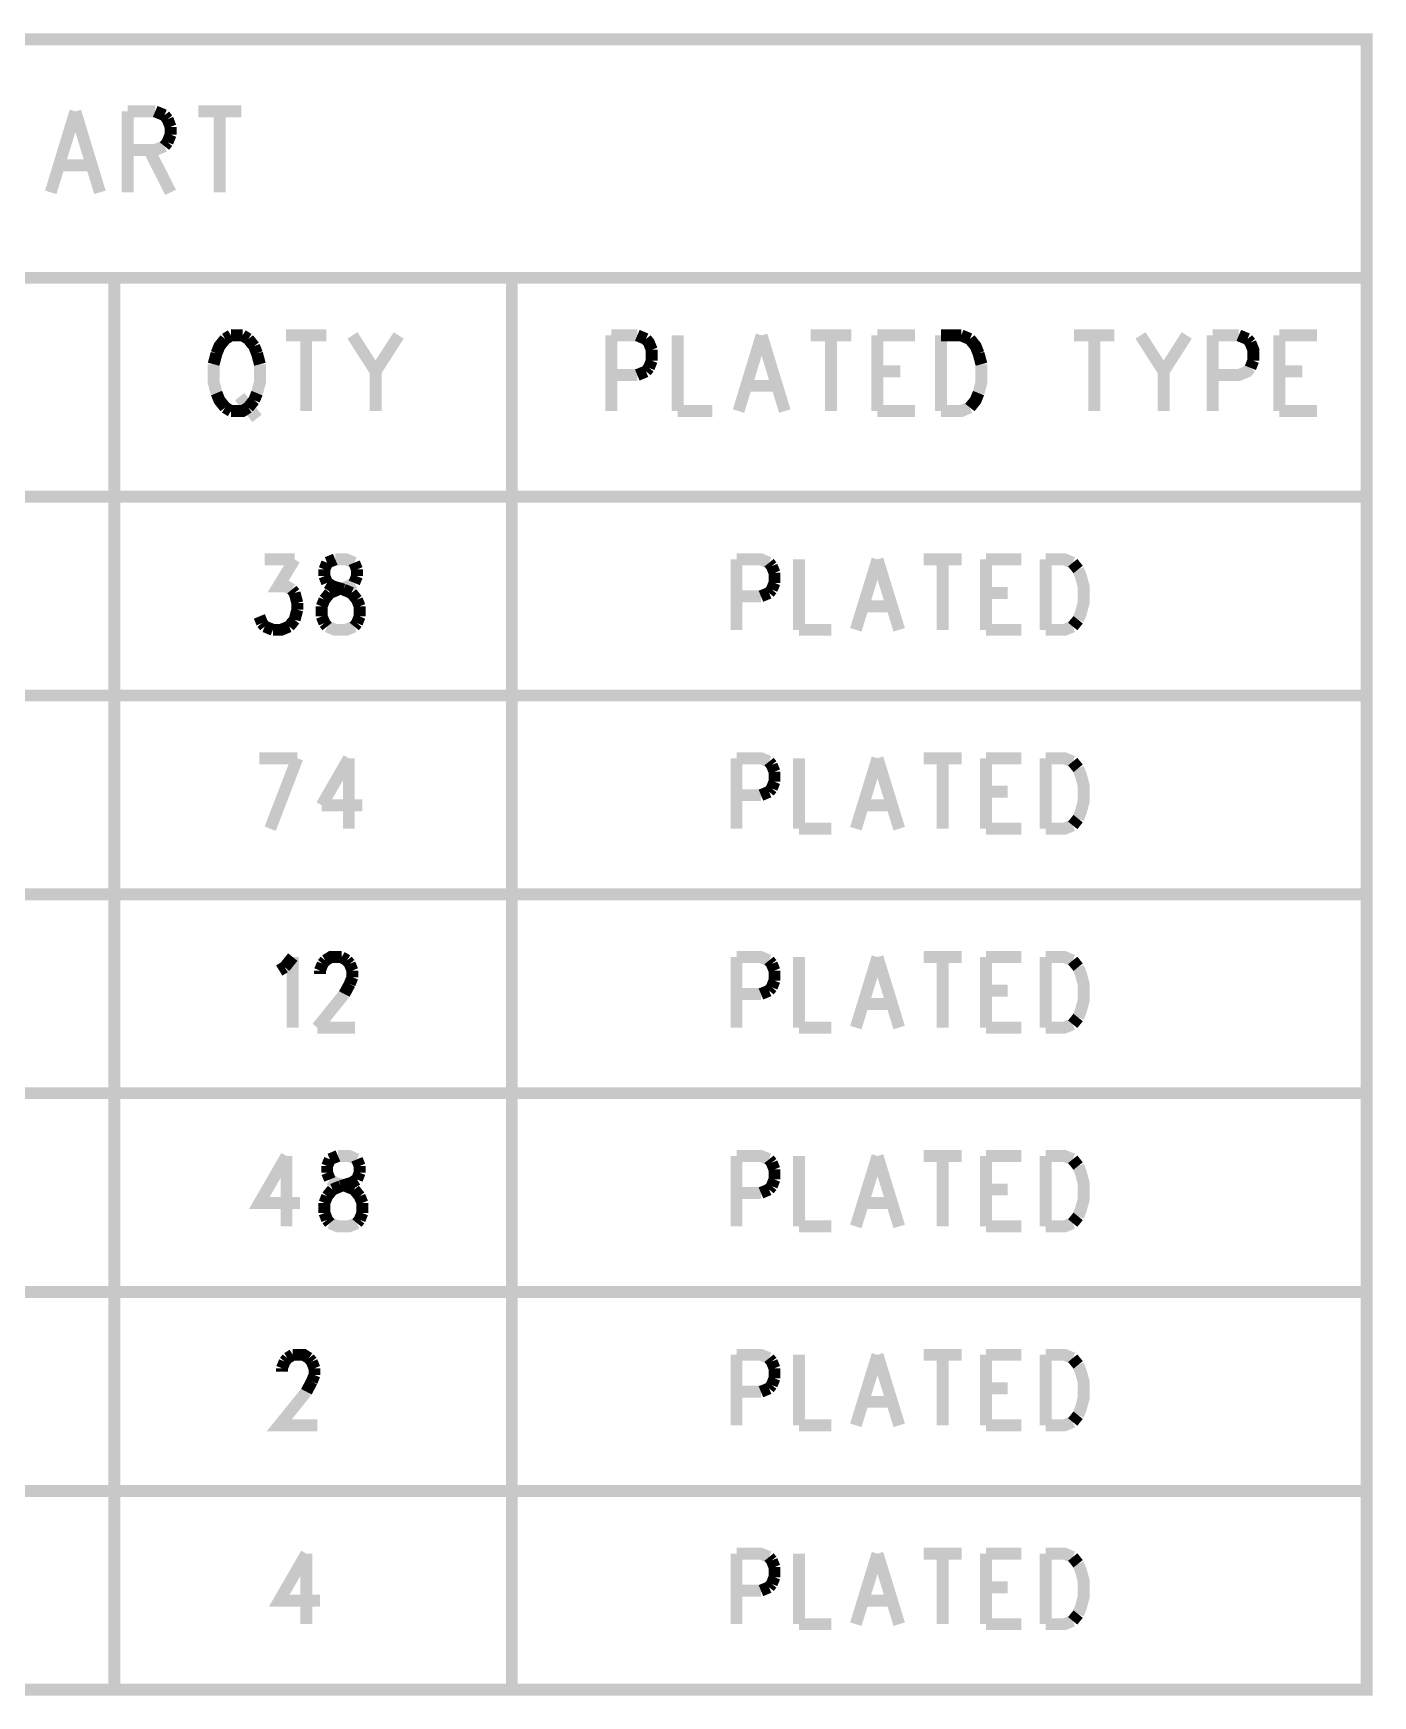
# Model space of a CAD drawing. Extents: x 7.3 to 19, y 4.7 to 10.7.
# Drawn here: x 15.773 to 17.457, y 5.067 to 7.158 of the extents above; entities that cross this region are included whole.
import ezdxf

# ---------------------------------------------------------------- set-up
doc = ezdxf.new("R2010")
doc.units = 0
doc.layers.add('DD_PHO', color=6, linetype='CONTINUOUS')

msp = doc.modelspace()

# ---------------------------------------------------------------- linework, layer by layer
at = {"layer": 'DD_PHO', "const_width": 0.015}
for points in [[(13.8, 7.15), (13.8, 5.075), (17.45, 5.075), (17.45, 7.15), (13.8, 7.15)], [(15.82613, 7.05921), (15.79522, 6.9575)], [(15.82613, 7.05921), (15.85704, 6.9575)], [(15.89181, 7.05921), (15.89181, 6.9575)], [(15.89181, 7.05921), (15.92659, 7.05921)], [(15.92659, 7.05921), (15.93818, 7.05437)], [(15.98068, 7.05921), (16.03477, 7.05921)], [(16.00772, 7.05921), (16.00772, 6.9575)], [(15.93818, 7.05437), (15.94204, 7.04953)], [(15.94204, 7.04953), (15.9459, 7.03984)], [(15.9459, 7.03984), (15.9459, 7.03015)], [(15.93818, 7.01562), (15.92659, 7.01078), (15.89181, 7.01078)], [(15.94204, 7.02046), (15.93818, 7.01562)], [(15.9459, 7.03015), (15.94204, 7.02046)], [(15.91886, 7.01078), (15.9459, 6.9575)], [(15.80681, 6.9914), (15.84545, 6.9914)], [(13.8, 6.85), (17.45, 6.85)], [(15.875, 6.85), (15.875, 5.075)], [(16.375, 6.85), (16.375, 5.075)], [(16.01454, 6.77312), (16.00727, 6.76406), (16.00363, 6.755)], [(16.02181, 6.77765), (16.01454, 6.77312)], [(16.03636, 6.77765), (16.02181, 6.77765)], [(16.04363, 6.77312), (16.03636, 6.77765)], [(16.0509, 6.76406), (16.04363, 6.77312)], [(16.0909, 6.77765), (16.14181, 6.77765)], [(16.11636, 6.77765), (16.11636, 6.6825)], [(16.17454, 6.77765), (16.20363, 6.73234)], [(16.23272, 6.77765), (16.20363, 6.73234)], [(16.5, 6.77765), (16.5, 6.6825)], [(16.5, 6.77765), (16.53272, 6.77765)], [(16.53272, 6.77765), (16.54363, 6.77312)], [(16.54363, 6.77312), (16.54727, 6.76859), (16.5509, 6.75953)], [(16.58363, 6.77765), (16.58363, 6.6825)], [(16.68909, 6.77765), (16.66, 6.6825)], [(16.68909, 6.77765), (16.71818, 6.6825)], [(16.7509, 6.77765), (16.80181, 6.77765)], [(16.77636, 6.77765), (16.77636, 6.6825)], [(16.83454, 6.77765), (16.83454, 6.6825)], [(16.83454, 6.77765), (16.88181, 6.77765)], [(16.91454, 6.77765), (16.91454, 6.6825)], [(16.91454, 6.77765), (16.94, 6.77765)], [(16.94, 6.77765), (16.9509, 6.77312)], [(16.9509, 6.77312), (16.95818, 6.76406), (16.96181, 6.755)], [(17.08181, 6.77765), (17.13272, 6.77765)], [(17.10727, 6.77765), (17.10727, 6.6825)], [(17.16545, 6.77765), (17.19454, 6.73234)], [(17.22363, 6.77765), (17.19454, 6.73234)], [(17.25636, 6.77765), (17.25636, 6.6825)], [(17.25636, 6.77765), (17.28909, 6.77765)], [(17.28909, 6.77765), (17.3, 6.77312)], [(17.3, 6.77312), (17.30363, 6.76859)], [(17.30363, 6.76859), (17.30727, 6.75953), (17.30727, 6.74593)], [(17.34, 6.77765), (17.34, 6.6825)], [(17.34, 6.77765), (17.38727, 6.77765)], [(16.00363, 6.755), (16, 6.7414)], [(16.05454, 6.755), (16.0509, 6.76406)], [(16.05818, 6.7414), (16.05454, 6.755)], [(16.5509, 6.74593), (16.54727, 6.73687)], [(16.5509, 6.75953), (16.5509, 6.74593)], [(16.96181, 6.755), (16.96545, 6.7414)], [(17.30727, 6.74593), (17.30363, 6.73687)], [(16, 6.7414), (16, 6.71875), (16.00363, 6.70515)], [(16.05454, 6.70515), (16.05818, 6.71875), (16.05818, 6.7414)], [(16.20363, 6.73234), (16.20363, 6.6825)], [(16.53272, 6.72781), (16.5, 6.72781)], [(16.54363, 6.73234), (16.53272, 6.72781)], [(16.54727, 6.73687), (16.54363, 6.73234)], [(16.83454, 6.73234), (16.86363, 6.73234)], [(16.96545, 6.7414), (16.96545, 6.71875), (16.96181, 6.70515)], [(17.19454, 6.73234), (17.19454, 6.6825)], [(17.30363, 6.73687), (17.3, 6.73234), (17.28909, 6.72781), (17.25636, 6.72781)], [(17.34, 6.73234), (17.36909, 6.73234)], [(16.00363, 6.70515), (16.00727, 6.69609), (16.01454, 6.68703)], [(16.0509, 6.69609), (16.05454, 6.70515)], [(16.6709, 6.71421), (16.70727, 6.71421)], [(16.96181, 6.70515), (16.95818, 6.69609), (16.9509, 6.68703)], [(16.01454, 6.68703), (16.02181, 6.6825)], [(16.02181, 6.6825), (16.03636, 6.6825), (16.04363, 6.68703)], [(16.03272, 6.70062), (16.05454, 6.67343)], [(16.04363, 6.68703), (16.0509, 6.69609)], [(16.58363, 6.6825), (16.62727, 6.6825)], [(16.83454, 6.6825), (16.88181, 6.6825)], [(16.9509, 6.68703), (16.94, 6.6825), (16.91454, 6.6825)], [(17.34, 6.6825), (17.38727, 6.6825)], [(17.45, 6.575), (13.8, 6.575)], [(16.06431, 6.49609), (16.10181, 6.49609)], [(16.10181, 6.49609), (16.08136, 6.46234), (16.09159, 6.46234), (16.0984, 6.45812)], [(16.15295, 6.49609), (16.14272, 6.49187)], [(16.17681, 6.49187), (16.16659, 6.49609), (16.15295, 6.49609)], [(16.6575, 6.49609), (16.6575, 6.4075)], [(16.6575, 6.49609), (16.68818, 6.49609), (16.6984, 6.49187)], [(16.7359, 6.49609), (16.7359, 6.4075)], [(16.83477, 6.49609), (16.8075, 6.4075)], [(16.83477, 6.49609), (16.86204, 6.4075)], [(16.89272, 6.49609), (16.94045, 6.49609)], [(16.91659, 6.49609), (16.91659, 6.4075)], [(16.97113, 6.49609), (16.97113, 6.4075)], [(16.97113, 6.49609), (17.01545, 6.49609)], [(17.04613, 6.49609), (17.04613, 6.4075)], [(17.04613, 6.49609), (17.07, 6.49609), (17.08022, 6.49187)], [(16.14272, 6.49187), (16.13931, 6.48343)], [(16.13931, 6.48343), (16.13931, 6.475)], [(16.13931, 6.475), (16.14272, 6.46656)], [(16.18022, 6.48343), (16.17681, 6.49187)], [(16.17681, 6.46656), (16.18022, 6.475)], [(16.18022, 6.475), (16.18022, 6.48343)], [(16.6984, 6.49187), (16.70181, 6.48765)], [(16.70181, 6.48765), (16.70522, 6.47921)], [(16.70522, 6.47921), (16.70522, 6.46656)], [(17.08022, 6.49187), (17.08704, 6.48343)], [(17.08704, 6.48343), (17.09045, 6.475), (17.09386, 6.46234), (17.09386, 6.44125), (17.09045, 6.42859), (17.08704, 6.42015)], [(16.0984, 6.45812), (16.10181, 6.4539)], [(16.10181, 6.4539), (16.10522, 6.44125)], [(16.13931, 6.44546), (16.14613, 6.4539)], [(16.14272, 6.46656), (16.14954, 6.46234)], [(16.14613, 6.4539), (16.15636, 6.45812)], [(16.14954, 6.46234), (16.16318, 6.45812)], [(16.15636, 6.45812), (16.17, 6.46234), (16.17681, 6.46656)], [(16.16318, 6.45812), (16.1734, 6.4539)], [(16.1734, 6.4539), (16.18022, 6.44546)], [(16.6984, 6.4539), (16.68818, 6.44968)], [(16.70181, 6.45812), (16.6984, 6.4539)], [(16.70522, 6.46656), (16.70181, 6.45812)], [(16.97113, 6.4539), (16.9984, 6.4539)], [(16.10522, 6.43281), (16.10181, 6.42015)], [(16.10522, 6.44125), (16.10522, 6.43281)], [(16.1359, 6.43703), (16.13931, 6.44546)], [(16.1359, 6.42437), (16.1359, 6.43703)], [(16.18022, 6.44546), (16.18363, 6.43703)], [(16.18363, 6.43703), (16.18363, 6.42437)], [(16.68818, 6.44968), (16.6575, 6.44968)], [(16.81772, 6.43703), (16.85181, 6.43703)], [(16.0609, 6.41593), (16.0575, 6.42437)], [(16.06431, 6.41171), (16.0609, 6.41593)], [(16.07454, 6.4075), (16.06431, 6.41171)], [(16.095, 6.41171), (16.08477, 6.4075), (16.07454, 6.4075)], [(16.10181, 6.42015), (16.095, 6.41171)], [(16.13931, 6.41593), (16.1359, 6.42437)], [(16.14272, 6.41171), (16.13931, 6.41593)], [(16.17681, 6.41171), (16.16659, 6.4075), (16.15295, 6.4075), (16.14272, 6.41171)], [(16.18022, 6.41593), (16.17681, 6.41171)], [(16.18363, 6.42437), (16.18022, 6.41593)], [(17.08022, 6.41171), (17.07, 6.4075), (17.04613, 6.4075)], [(17.08704, 6.42015), (17.08022, 6.41171)], [(16.7359, 6.4075), (16.77681, 6.4075)], [(16.97113, 6.4075), (17.01545, 6.4075)], [(13.8, 6.325), (17.45, 6.325)], [(16.0575, 6.24609), (16.10522, 6.24609)], [(16.10522, 6.24609), (16.07113, 6.1575)], [(16.17, 6.24609), (16.1359, 6.18703)], [(16.17, 6.24609), (16.17, 6.1575)], [(16.6575, 6.24609), (16.6575, 6.1575)], [(16.6575, 6.24609), (16.68818, 6.24609), (16.6984, 6.24187)], [(16.6984, 6.24187), (16.70181, 6.23765)], [(16.7359, 6.24609), (16.7359, 6.1575)], [(16.83477, 6.24609), (16.8075, 6.1575)], [(16.83477, 6.24609), (16.86204, 6.1575)], [(16.89272, 6.24609), (16.94045, 6.24609)], [(16.91659, 6.24609), (16.91659, 6.1575)], [(16.97113, 6.24609), (16.97113, 6.1575)], [(16.97113, 6.24609), (17.01545, 6.24609)], [(17.04613, 6.24609), (17.04613, 6.1575)], [(17.04613, 6.24609), (17.07, 6.24609), (17.08022, 6.24187)], [(17.08022, 6.24187), (17.08704, 6.23343)], [(16.70181, 6.23765), (16.70522, 6.22921)], [(16.70522, 6.22921), (16.70522, 6.21656)], [(17.08704, 6.23343), (17.09045, 6.225), (17.09386, 6.21234), (17.09386, 6.19125), (17.09045, 6.17859), (17.08704, 6.17015)], [(16.6984, 6.2039), (16.68818, 6.19968)], [(16.70181, 6.20812), (16.6984, 6.2039)], [(16.70522, 6.21656), (16.70181, 6.20812)], [(16.97113, 6.2039), (16.9984, 6.2039)], [(16.1359, 6.18703), (16.18704, 6.18703)], [(16.68818, 6.19968), (16.6575, 6.19968)], [(16.81772, 6.18703), (16.85181, 6.18703)], [(17.08022, 6.16171), (17.07, 6.1575), (17.04613, 6.1575)], [(17.08704, 6.17015), (17.08022, 6.16171)], [(16.7359, 6.1575), (16.77681, 6.1575)], [(16.97113, 6.1575), (17.01545, 6.1575)], [(13.8, 6.075), (17.45, 6.075)], [(16.08931, 5.98343), (16.09954, 5.99609)], [(16.09954, 5.99609), (16.09954, 5.9075)], [(16.13704, 5.98765), (16.14045, 5.99187)], [(16.14045, 5.99187), (16.14727, 5.99609), (16.1609, 5.99609)], [(16.1609, 5.99609), (16.16772, 5.99187)], [(16.16772, 5.99187), (16.17113, 5.98765)], [(16.6575, 5.99609), (16.6575, 5.9075)], [(16.6575, 5.99609), (16.68818, 5.99609), (16.6984, 5.99187)], [(16.6984, 5.99187), (16.70181, 5.98765)], [(16.7359, 5.99609), (16.7359, 5.9075)], [(16.83477, 5.99609), (16.8075, 5.9075)], [(16.83477, 5.99609), (16.86204, 5.9075)], [(16.89272, 5.99609), (16.94045, 5.99609)], [(16.91659, 5.99609), (16.91659, 5.9075)], [(16.97113, 5.99609), (16.97113, 5.9075)], [(16.97113, 5.99609), (17.01545, 5.99609)], [(17.04613, 5.99609), (17.04613, 5.9075)], [(17.04613, 5.99609), (17.07, 5.99609), (17.08022, 5.99187)], [(17.08022, 5.99187), (17.08704, 5.98343)], [(16.0825, 5.97921), (16.08931, 5.98343)], [(16.13363, 5.97921), (16.13704, 5.98765)], [(16.13363, 5.975), (16.13363, 5.97921)], [(16.17113, 5.98765), (16.17454, 5.97921)], [(16.17454, 5.97078), (16.17113, 5.96234)], [(16.17454, 5.97921), (16.17454, 5.97078)], [(16.70181, 5.98765), (16.70522, 5.97921)], [(16.70522, 5.97921), (16.70522, 5.96656)], [(17.08704, 5.98343), (17.09045, 5.975), (17.09386, 5.96234), (17.09386, 5.94125), (17.09045, 5.92859), (17.08704, 5.92015)], [(16.16431, 5.94968), (16.13022, 5.9075)], [(16.17113, 5.96234), (16.16431, 5.94968)], [(16.68818, 5.94968), (16.6575, 5.94968)], [(16.6984, 5.9539), (16.68818, 5.94968)], [(16.70181, 5.95812), (16.6984, 5.9539)], [(16.70522, 5.96656), (16.70181, 5.95812)], [(16.97113, 5.9539), (16.9984, 5.9539)], [(16.81772, 5.93703), (16.85181, 5.93703)], [(16.13022, 5.9075), (16.17795, 5.9075)], [(16.7359, 5.9075), (16.77681, 5.9075)], [(16.97113, 5.9075), (17.01545, 5.9075)], [(17.08022, 5.91171), (17.07, 5.9075), (17.04613, 5.9075)], [(17.08704, 5.92015), (17.08022, 5.91171)], [(13.8, 5.825), (17.45, 5.825)], [(16.09159, 5.74609), (16.0575, 5.68703), (16.10863, 5.68703)], [(16.09159, 5.74609), (16.09159, 5.6575)], [(16.14613, 5.74187), (16.14272, 5.73343)], [(16.15636, 5.74609), (16.14613, 5.74187)], [(16.18022, 5.74187), (16.17, 5.74609), (16.15636, 5.74609)], [(16.18363, 5.73343), (16.18022, 5.74187)], [(16.6575, 5.74609), (16.6575, 5.6575)], [(16.6575, 5.74609), (16.68818, 5.74609), (16.6984, 5.74187)], [(16.6984, 5.74187), (16.70181, 5.73765)], [(16.7359, 5.74609), (16.7359, 5.6575)], [(16.83477, 5.74609), (16.8075, 5.6575)], [(16.83477, 5.74609), (16.86204, 5.6575)], [(16.89272, 5.74609), (16.94045, 5.74609)], [(16.91659, 5.74609), (16.91659, 5.6575)], [(16.97113, 5.74609), (16.97113, 5.6575)], [(16.97113, 5.74609), (17.01545, 5.74609)], [(17.04613, 5.74609), (17.04613, 5.6575)], [(17.04613, 5.74609), (17.07, 5.74609), (17.08022, 5.74187)], [(17.08022, 5.74187), (17.08704, 5.73343)], [(16.14272, 5.73343), (16.14272, 5.725)], [(16.14272, 5.725), (16.14613, 5.71656)], [(16.18022, 5.71656), (16.18363, 5.725)], [(16.18363, 5.725), (16.18363, 5.73343)], [(16.70181, 5.73765), (16.70522, 5.72921)], [(16.70522, 5.72921), (16.70522, 5.71656)], [(17.08704, 5.73343), (17.09045, 5.725), (17.09386, 5.71234), (17.09386, 5.69125), (17.09045, 5.67859), (17.08704, 5.67015)], [(16.14272, 5.69546), (16.14954, 5.7039)], [(16.14613, 5.71656), (16.15295, 5.71234), (16.16659, 5.70812)], [(16.14954, 5.7039), (16.15977, 5.70812)], [(16.15977, 5.70812), (16.1734, 5.71234)], [(16.16659, 5.70812), (16.17681, 5.7039)], [(16.1734, 5.71234), (16.18022, 5.71656)], [(16.17681, 5.7039), (16.18363, 5.69546)], [(16.68818, 5.69968), (16.6575, 5.69968)], [(16.6984, 5.7039), (16.68818, 5.69968)], [(16.70181, 5.70812), (16.6984, 5.7039)], [(16.70522, 5.71656), (16.70181, 5.70812)], [(16.97113, 5.7039), (16.9984, 5.7039)], [(16.13931, 5.68703), (16.14272, 5.69546)], [(16.13931, 5.67437), (16.13931, 5.68703)], [(16.18363, 5.69546), (16.18704, 5.68703)], [(16.18704, 5.68703), (16.18704, 5.67437)], [(16.81772, 5.68703), (16.85181, 5.68703)], [(16.14272, 5.66593), (16.13931, 5.67437)], [(16.14613, 5.66171), (16.14272, 5.66593)], [(16.18022, 5.66171), (16.17, 5.6575), (16.15636, 5.6575), (16.14613, 5.66171)], [(16.18363, 5.66593), (16.18022, 5.66171)], [(16.18704, 5.67437), (16.18363, 5.66593)], [(16.7359, 5.6575), (16.77681, 5.6575)], [(16.97113, 5.6575), (17.01545, 5.6575)], [(17.08022, 5.66171), (17.07, 5.6575), (17.04613, 5.6575)], [(17.08704, 5.67015), (17.08022, 5.66171)], [(13.8, 5.575), (17.45, 5.575)], [(16.08931, 5.48765), (16.09272, 5.49187)], [(16.09272, 5.49187), (16.09954, 5.49609)], [(16.09954, 5.49609), (16.11318, 5.49609), (16.12, 5.49187)], [(16.12, 5.49187), (16.1234, 5.48765)], [(16.6575, 5.49609), (16.6575, 5.4075)], [(16.6575, 5.49609), (16.68818, 5.49609), (16.6984, 5.49187)], [(16.6984, 5.49187), (16.70181, 5.48765)], [(16.7359, 5.49609), (16.7359, 5.4075)], [(16.83477, 5.49609), (16.8075, 5.4075)], [(16.83477, 5.49609), (16.86204, 5.4075)], [(16.89272, 5.49609), (16.94045, 5.49609)], [(16.91659, 5.49609), (16.91659, 5.4075)], [(16.97113, 5.49609), (16.97113, 5.4075)], [(16.97113, 5.49609), (17.01545, 5.49609)], [(17.04613, 5.49609), (17.04613, 5.4075)], [(17.04613, 5.49609), (17.07, 5.49609), (17.08022, 5.49187)], [(17.08022, 5.49187), (17.08704, 5.48343)], [(16.0859, 5.47921), (16.08931, 5.48765)], [(16.0859, 5.475), (16.0859, 5.47921)], [(16.1234, 5.48765), (16.12681, 5.47921)], [(16.12681, 5.47078), (16.1234, 5.46234)], [(16.12681, 5.47921), (16.12681, 5.47078)], [(16.70181, 5.48765), (16.70522, 5.47921)], [(16.70522, 5.47921), (16.70522, 5.46656)], [(17.08704, 5.48343), (17.09045, 5.475), (17.09386, 5.46234), (17.09386, 5.44125), (17.09045, 5.42859), (17.08704, 5.42015)], [(16.11659, 5.44968), (16.0825, 5.4075), (16.13022, 5.4075)], [(16.1234, 5.46234), (16.11659, 5.44968)], [(16.68818, 5.44968), (16.6575, 5.44968)], [(16.6984, 5.4539), (16.68818, 5.44968)], [(16.70181, 5.45812), (16.6984, 5.4539)], [(16.70522, 5.46656), (16.70181, 5.45812)], [(16.97113, 5.4539), (16.9984, 5.4539)], [(16.81772, 5.43703), (16.85181, 5.43703)], [(16.7359, 5.4075), (16.77681, 5.4075)], [(16.97113, 5.4075), (17.01545, 5.4075)], [(17.08022, 5.41171), (17.07, 5.4075), (17.04613, 5.4075)], [(17.08704, 5.42015), (17.08022, 5.41171)], [(13.8, 5.325), (17.45, 5.325)], [(16.11659, 5.24609), (16.0825, 5.18703), (16.13363, 5.18703)], [(16.11659, 5.24609), (16.11659, 5.1575)], [(16.6575, 5.24609), (16.6575, 5.1575)], [(16.6575, 5.24609), (16.68818, 5.24609), (16.6984, 5.24187)], [(16.6984, 5.24187), (16.70181, 5.23765)], [(16.7359, 5.24609), (16.7359, 5.1575)], [(16.83477, 5.24609), (16.8075, 5.1575)], [(16.83477, 5.24609), (16.86204, 5.1575)], [(16.89272, 5.24609), (16.94045, 5.24609)], [(16.91659, 5.24609), (16.91659, 5.1575)], [(16.97113, 5.24609), (16.97113, 5.1575)], [(16.97113, 5.24609), (17.01545, 5.24609)], [(17.04613, 5.24609), (17.04613, 5.1575)], [(17.04613, 5.24609), (17.07, 5.24609), (17.08022, 5.24187)], [(17.08022, 5.24187), (17.08704, 5.23343)], [(16.70181, 5.23765), (16.70522, 5.22921)], [(16.70522, 5.22921), (16.70522, 5.21656)], [(17.08704, 5.23343), (17.09045, 5.225), (17.09386, 5.21234), (17.09386, 5.19125), (17.09045, 5.17859), (17.08704, 5.17015)], [(16.68818, 5.19968), (16.6575, 5.19968)], [(16.6984, 5.2039), (16.68818, 5.19968)], [(16.70181, 5.20812), (16.6984, 5.2039)], [(16.70522, 5.21656), (16.70181, 5.20812)], [(16.97113, 5.2039), (16.9984, 5.2039)], [(16.81772, 5.18703), (16.85181, 5.18703)], [(16.7359, 5.1575), (16.77681, 5.1575)], [(16.97113, 5.1575), (17.01545, 5.1575)], [(17.08022, 5.16171), (17.07, 5.1575), (17.04613, 5.1575)], [(17.08704, 5.17015), (17.08022, 5.16171)]]:
    msp.add_lwpolyline(points, dxfattribs=at)

doc.saveas('drawing.dxf')
